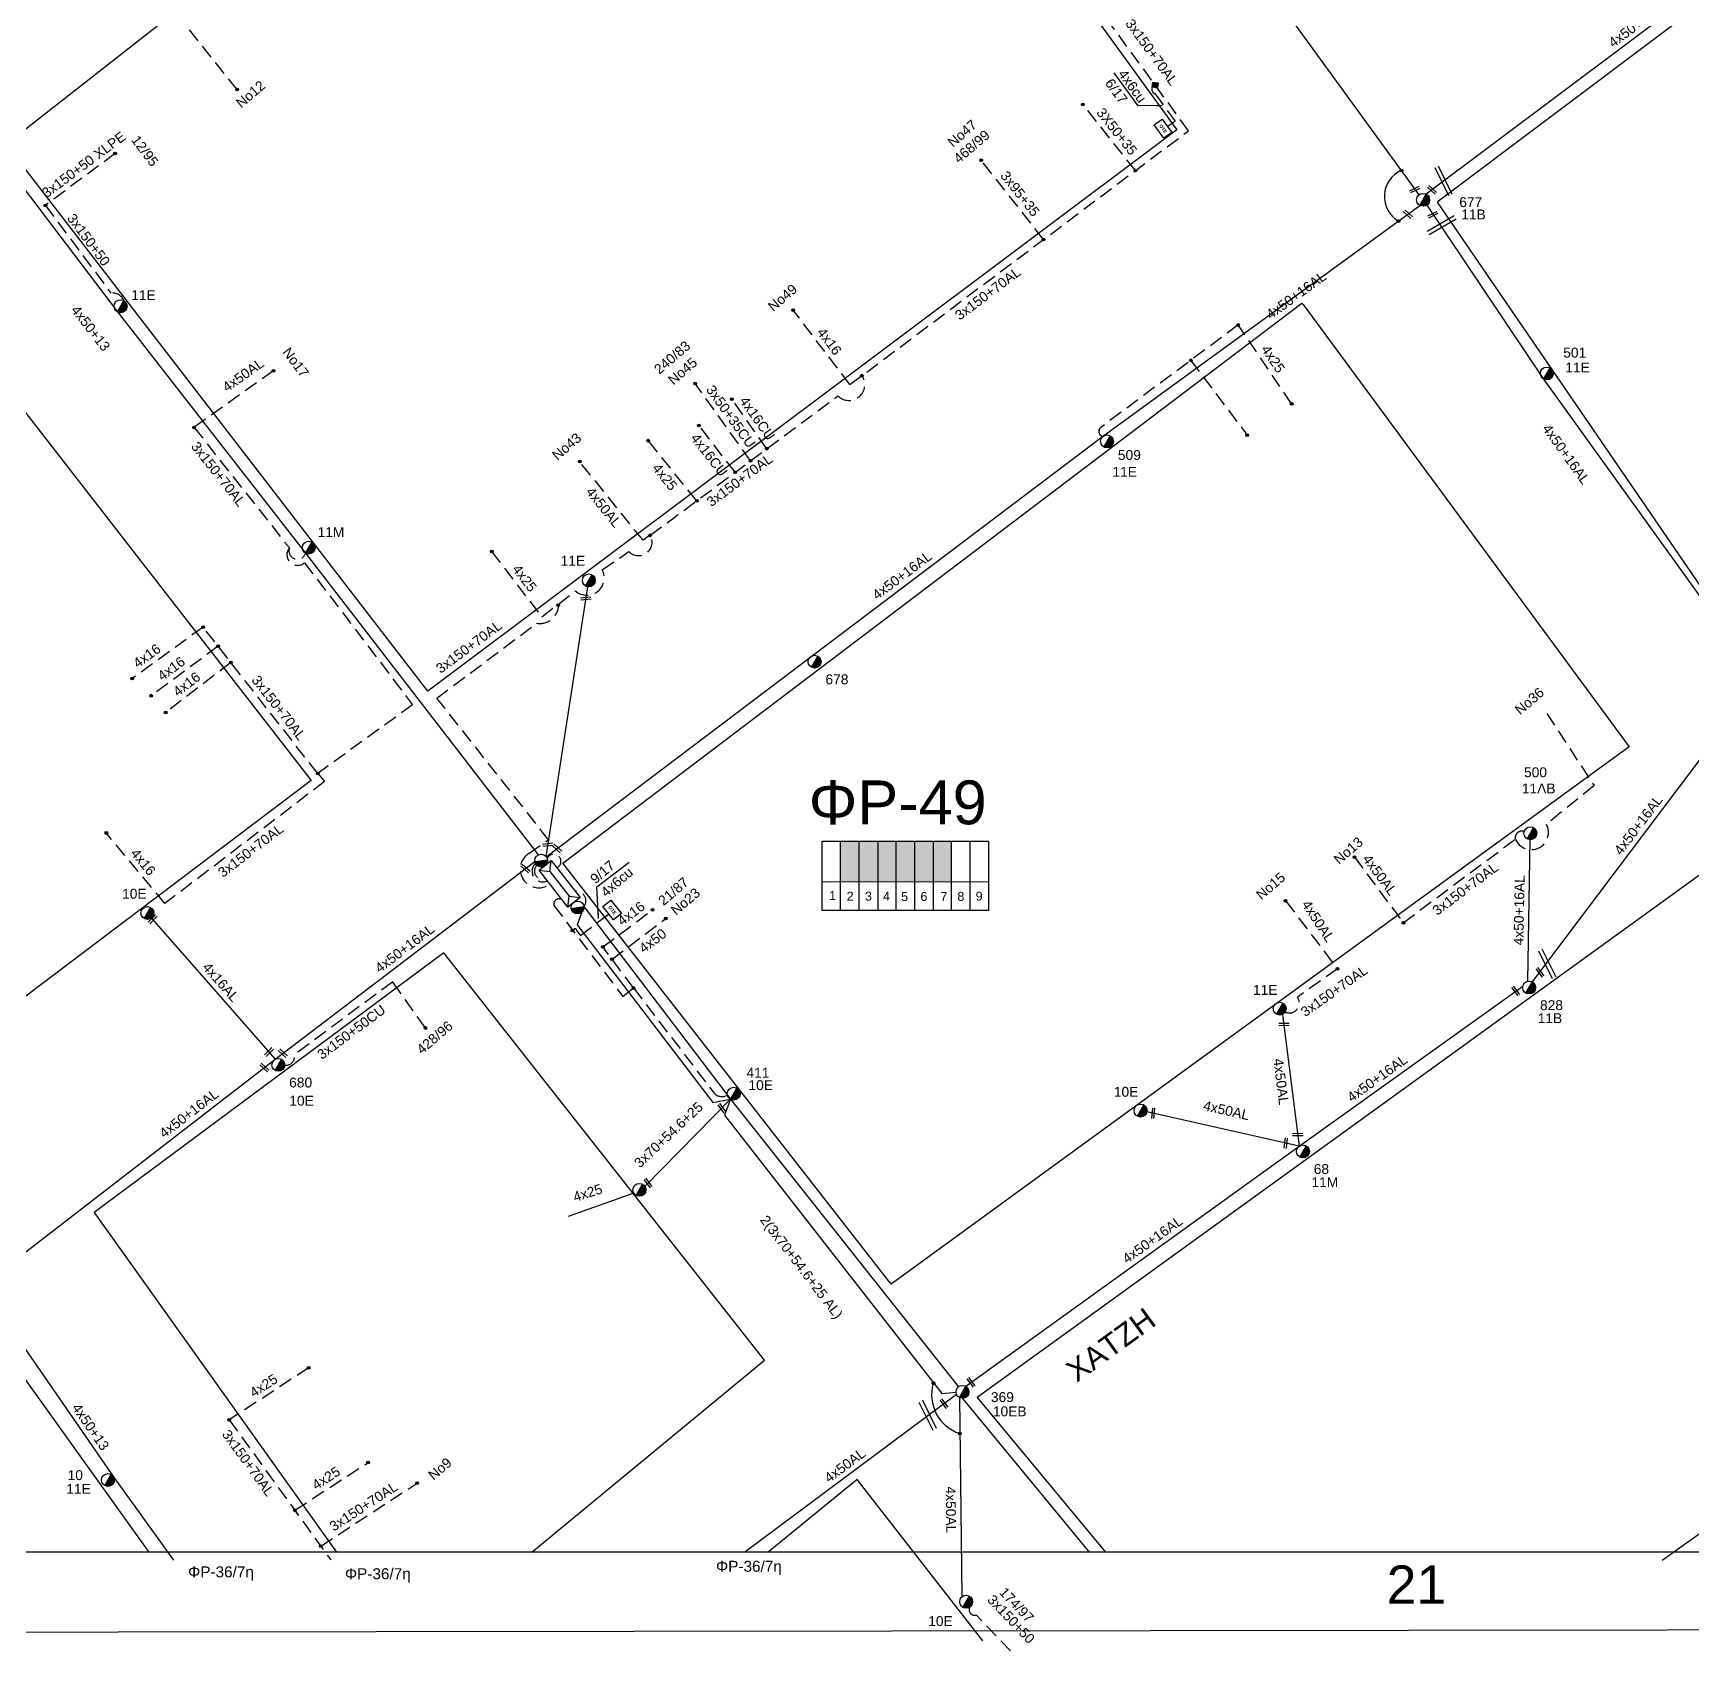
# Model space of a CAD drawing. Header units: millimetres. Extents: x 2910 to 3994, y 712 to 1224.
# Drawn here: x 3703.4 to 3854.8, y 712.1 to 859.8 of the extents above; entities that cross this region are included whole.
import ezdxf
from ezdxf.enums import TextEntityAlignment as Align

# ---------------------------------------------------------------- set-up
doc = ezdxf.new("R2010")
doc.units = ezdxf.units.MM
doc.linetypes.add('DASHED', pattern=[19.05, 12.7, -6.35])
for name, color, linetype in [('3x150+50', 7, 'Continuous'), ('3x150+50 XLPE', 7, 'Continuous'), ('3x150+50CU', 7, 'Continuous'), ('3x150+70AL', 7, 'Continuous'), ('3X50+35', 7, 'Continuous'), ('3x50+35CU', 7, 'Continuous'), ('3x70+54.6+25 AL', 7, 'Continuous'), ('3x95+35', 7, 'Continuous'), ('4x16', 7, 'Continuous'), ('4x16AL', 7, 'Continuous'), ('4x16CU', 7, 'Continuous'), ('4x25', 7, 'Continuous'), ('4x50', 7, 'Continuous'), ('4x50+13', 7, 'Continuous'), ('4x50+16AL', 7, 'Continuous'), ('4x50AL', 7, 'Continuous'), ('Pillar OTE', 7, 'Continuous'), ('text διευθύνσεων', 7, 'Continuous'), ('TEXT ΚΑΛΩΔΙΩΝ', 7, 'Continuous'), ('Άγνωστα', 7, 'Continuous'), ('ΑΓΝΩΣΤΟ ΥΠΟΓΕΙΟ ΚΑΛΩΔΙΟ', 7, 'Continuous'), ('Επιγραφές - Σχήματα', 7, 'Continuous'), ('Καλώδια ΧΤ   3x150AL+50CU', 7, 'Continuous'), ('Μηχανική τομή', 7, 'Continuous'), ('Στύλος ΦΜ', 7, 'Continuous'), ('Στύλος ΦΜ @ 1', 7, 'Continuous'), ('Συνδέσεις', 7, 'Continuous'), ('Τομή', 7, 'Continuous'), ('ΥΠΟΒΑΘΡΟ ΔΕΗ', 7, 'Continuous'), ('Υποσταθμός εναέριος 2 στύλων', 7, 'Continuous'), ('Υποσταθμός πόλεως', 7, 'Continuous'), ('Υπόβαθρο ΔΕΗ', 7, 'Continuous'), ('Υπόγεια καλώδια Παροχών ΧΤ   4x6', 7, 'Continuous')]:
    doc.layers.add(name, color=color, linetype=linetype)
doc.styles.get("Standard").update_dxf_attribs({"font": 'arial.ttf'})
doc.linetypes.add('SYN_LINE', pattern='A,0.5,-0.0001,["/\\/\\/\\/",Standard,S=0.1,R=0,X=0,Y=-0.05],-0.25', length=0.7501)
doc.dimstyles.new('ISO-25', dxfattribs={"dimtxt": 2.5, "dimasz": 2.5, "dimexe": 1.25, "dimexo": 0.625, "dimtad": 1, "dimtxsty": 'Standard', "dimcen": 2.5, "dimadec": 0, "dimazin": 0, "dimtfac": 1, "dimtmove": 0, "dimatfit": 3, "dimfxl": 1, "dimarcsym": 0})

# ---------------------------------------------------------------- blocks, each defined once
blk = doc.blocks.new('ΥΠΟΣΤΑΘΜΟΣ ΕΝΑΕΡΙΟΣ ΕΠΙ 2 ΣΤΥΛΩΝ')
at = {"layer": 'Υποσταθμός εναέριος 2 στύλων', "linetype": 'Continuous'}
for points in [[(-11.97, -2.11, 0.574793), (-8.45, -0.07, 0.268822), (-9.64, 1.98)], [(9.68, -2.15, 0.574793), (13.19, -0.1, 0.268822), (12.01, 1.95)]]:
    blk.add_hatch(color=256, dxfattribs=at).paths.add_polyline_path(points)
for p, q in [((-11.97, -2.11), (-9.64, 1.98)), ((9.68, -2.15), (12.01, 1.95))]:
    blk.add_line(p, q, dxfattribs=at)
for centre in [(-10.81, -0.07), (10.84, -0.1)]:
    blk.add_circle(centre, 2.36, dxfattribs=at)
at = {"layer": 'Υποσταθμός πόλεως', "linetype": 'Continuous', "ltscale": 40}
blk.add_lwpolyline([(-8.57, 2.82), (8.57, 2.82), (8.57, -2.82), (-8.57, -2.82)], close=True, dxfattribs=at)
for points in [[(-5.75, 0), (-8.57, 2.82)], [(-8.57, -2.82), (-5.75, 0)], [(-5.75, 0), (5.75, 0)], [(5.75, 0), (8.57, 2.82)], [(8.57, -2.82), (5.75, 0)]]:
    blk.add_lwpolyline(points, dxfattribs=at)
at = {"layer": 'Υποσταθμός εναέριος 2 στύλων', "ltscale": 40, "flags": 1}
for tag, p in [('ΜΕΤΑΣΧΗΜΑΤΙΣΜΟΣ', (14.09, 2.51)), ('ΙΣΧΥΣ', (14.07, -0.28)), ('ΑΡΙΘΜΟΣ', (14.19, -3))]:
    blk.add_attdef(tag, p, '', height=1.8, dxfattribs=at)
blk = doc.blocks.new('ΥΠΑΡΧΩΝ ΤΣΙΜΕΝΤΕΝΙΟΣ ΣΤΥΛΟΣ')
at = {"layer": 'Στύλος ΦΜ'}
blk.add_hatch(color=7, dxfattribs=at).paths.add_polyline_path([(-1.29, -2.28, 0.574793), (2.62, 0, 0.268822), (1.3, 2.27)])
at = {"layer": 'Στύλος ΦΜ', "color": 7}
blk.add_line((-1.29, -2.28), (1.3, 2.27), dxfattribs=at)
blk.add_circle((0, 0), 2.62, dxfattribs=at)
at = {"layer": 'Στύλος ΦΜ', "flags": 4}
for tag, p in [('ΤΥΠΟΣ', (-4.91, 3.03)), ('ΑΡΙΘΜΟΣ', (-4.68, 8.05))]:
    blk.add_attdef(tag, p, '', height=4, dxfattribs=at)
blk = doc.blocks.new('_ΣΥΝΔΕΣΗ')
at = {"layer": 'Συνδέσεις', "linetype": 'SYN_LINE', "ltscale": 40}
blk.add_hatch(color=256, dxfattribs=at).paths.add_polyline_path([(0.5, -0.01, 1), (-0.5, -0.01, 1)])
at = {"layer": 'Συνδέσεις'}
blk.add_circle((0, -0.01), 0.5, dxfattribs=at)
blk = doc.blocks.new('ΤΟΜΗ')
at = {"layer": 'Τομή', "ltscale": 40}
for p, q in [((-5.7, 0), (17.1, 0)), ((-5.7, -2.8), (17.1, -2.8))]:
    blk.add_line(p, q, dxfattribs=at)
blk = doc.blocks.new('ΜΗΧΑΝΙΚΗ ΤΟΜΗ')
at = {"layer": 'Μηχανική τομή', "ltscale": 40}
for p, q in [((-1.9, 0.8), (5.7, 0.8)), ((-1.9, -0.8), (5.7, -0.8))]:
    blk.add_line(p, q, dxfattribs=at)
blk = doc.blocks.new('PILLAR ΟΤΕ')
at = {"layer": 'Pillar OTE', "ltscale": 40}
blk.add_lwpolyline([(-3.31, 2.02), (3.39, 2.02), (3.39, -1.99), (-3.31, -1.99)], close=True, dxfattribs=at)
at = {"layer": 'Pillar OTE', "insert": (-1.81, 0.71), "char_height": 1.3575, "width": 109.961, "attachment_point": 1}
blk.add_mtext('{\\fArial|b1|i0|c161|p34;OTE}', dxfattribs=at)
blk = doc.blocks.new('TSONTA XT1')
at = {"ltscale": 40}
h = blk.add_hatch(color=256, dxfattribs=at)
h.dxf.hatch_style = 1
h.paths.add_polyline_path([(595.96, 2487.66), (597.07, 2488.77), (595.96, 2489.87), (594.85, 2488.77)])
blk.add_lwpolyline([(594.85, 2488.77), (595.96, 2489.87), (597.07, 2488.77), (595.96, 2487.66)], close=True, dxfattribs=at)

msp = doc.modelspace()

# ---------------------------------------------------------------- hatches: boundary and pattern name
at = {"layer": 'TEXT ΚΑΛΩΔΙΩΝ', "linetype": 'Continuous', "ltscale": 0.1}
h = msp.add_hatch(color=5, dxfattribs=at)
h.dxf.hatch_style = 1
h.paths.add_polyline_path([(3787.2, 785.99), (3785.54, 785.99), (3785.54, 782.31), (3787.2, 782.3)])
at = {"layer": 'Καλώδια ΧΤ   3x150AL+50CU', "lineweight": -3, "ltscale": 0.2}
h = msp.add_hatch(color=2, dxfattribs=at)
h.dxf.hatch_style = 1
h.paths.add_polyline_path([(3778.78, 785.99), (3777.06, 785.99), (3777.06, 782.31), (3778.78, 782.31)])
h = msp.add_hatch(color=151, dxfattribs=at)
h.dxf.hatch_style = 1
h.paths.add_polyline_path([(3778.78, 782.31), (3780.5, 782.31), (3780.5, 785.99), (3778.78, 785.99)])
h = msp.add_hatch(color=30, dxfattribs=at)
h.dxf.hatch_style = 1
h.paths.add_polyline_path([(3782.14, 785.99), (3780.5, 785.99), (3780.5, 782.31), (3782.14, 782.31)])
h = msp.add_hatch(color=6, dxfattribs=at)
h.dxf.hatch_style = 1
h.paths.add_polyline_path([(3782.14, 782.31), (3783.84, 782.31), (3783.84, 785.99), (3782.14, 785.99)])
h = msp.add_hatch(color=27, dxfattribs=at)
h.dxf.hatch_style = 1
h.paths.add_polyline_path([(3783.84, 782.31), (3785.54, 782.31), (3785.54, 785.99), (3783.84, 785.99)])

# ---------------------------------------------------------------- linework, layer by layer
at = {"layer": '3x150+50', "color": 151, "linetype": 'DASHED', "lineweight": -3, "ltscale": 0.1}
msp.add_lwpolyline([(3704.49, 844.03), (3710.47, 836.03, -0.33371), (3711.65, 835.35, 122.883265)], format="xyb", dxfattribs=at)
at = {"layer": '3x150+50 XLPE', "color": 151, "linetype": 'DASHED', "lineweight": -3, "ltscale": 0.1}
msp.add_lwpolyline([(3710.87, 848.78), (3704.49, 844.03)], dxfattribs=at)
at = {"layer": '3x150+50CU', "color": 2, "linetype": 'DASHED', "lineweight": -3, "ltscale": 0.1}
msp.add_lwpolyline([(3739.17, 768.96), (3736.2, 773.17), (3727.2, 766.49, -0.544848), (3726.34, 765.56, 102.39052)], format="xyb", dxfattribs=at)
at = {"layer": '3x150+70AL', "color": 30, "linetype": 'DASHED', "lineweight": -3, "ltscale": 0.1}
for points in [[(3722, 854.6), (3715.89, 862.23), (3727.7, 871.7, -1.069612), (3728.7, 872.83, 89.927066)], [(3750.29, 784.42, -1.449771), (3751.17, 783.56, -1.177121)]]:
    msp.add_lwpolyline(points, format="xyb", dxfattribs=at)
at = {"layer": '3x150+70AL', "color": 6, "linetype": 'DASHED', "lineweight": -3, "ltscale": 0.1}
msp.add_lwpolyline([(3777.93, 827.67), (3808.83, 850.85), (3800.53, 862.2)], dxfattribs=at)
at = {"layer": '3x150+70AL', "color": 151, "linetype": 'DASHED', "lineweight": -3, "ltscale": 0.1}
for points in [[(3725.31, 828.94), (3718.06, 823.77)], [(3729.35, 792.18), (3718.89, 805.54)], [(3729.35, 792.18), (3729.97, 791.44), (3715.4, 780.3)]]:
    msp.add_lwpolyline(points, dxfattribs=at)
at = {"layer": '3x150+70AL', "color": 6, "linetype": 'DASHED', "lineweight": -3, "ltscale": 0.1}
for points in [[(3759.7, 813.92), (3776.83, 826.64, 0.91016), (3779.02, 828.49)], [(3750.54, 782.08, -1.036802), (3748.61, 784.87), (3750.42, 786.13), (3740.22, 799.06), (3749.33, 805.89), (3749.33, 805.89, 0.476006), (3751.33, 807.66)]]:
    msp.add_lwpolyline(points, format="xyb", dxfattribs=at)
at = {"layer": '3x150+70AL', "color": 151, "linetype": 'DASHED', "lineweight": -3, "ltscale": 0.1}
for points in [[(3718.06, 823.77), (3726.76, 812.76, 1.019648), (3728.23, 812.28, -1.31458)], [(3726.76, 812.76, 0.930955), (3728.14, 811.42), (3738.01, 798.45), (3729.35, 792.18)], [(3749.35, 783.78, 0.864562), (3750.1, 782.65, 2.134763)]]:
    msp.add_lwpolyline(points, format="xyb", dxfattribs=at)
at = {"layer": '3x150+70AL', "color": 5, "linetype": 'DASHED', "lineweight": -3, "ltscale": 0.1}
for points in [[(3841.54, 797.66), (3845.84, 791.07), (3841.5, 787.54, -1.048335), (3838.66, 786.19, -0.650185)], [(3828.43, 778.55), (3838.66, 786.19, -0.591597), (3839.47, 786.88, -9.6966)], [(3753.65, 780.03, 0.658014), (3752.84, 781.42, -1.267697)], [(3822.43, 774.34), (3822.43, 774.34), (3818.77, 771.76, -0.775284), (3817.66, 770.4)]]:
    msp.add_lwpolyline(points, format="xyb", dxfattribs=at)
at = {"layer": '3x150+70AL', "color": 2, "linetype": 'DASHED', "lineweight": -3, "ltscale": 0.1}
msp.add_lwpolyline([(3749.22, 783.97, 0.862952), (3750.31, 782.38, 0.792432)], format="xyb", dxfattribs=at)
at = {"layer": '3x150+70AL', "color": 27, "linetype": 'DASHED', "lineweight": -3, "ltscale": 0.1}
for points in [[(3751.71, 780.58, 0.794489), (3750.91, 780.12), (3757.2, 771.83), (3758.16, 772.6)], [(3758.16, 772.6), (3765.53, 763, 0.341215), (3766.75, 762.81, 2.518331)]]:
    msp.add_lwpolyline(points, format="xyb", dxfattribs=at)
msp.add_lwpolyline([(3758.16, 772.6), (3755.38, 776.35)], dxfattribs=at)
at = {"layer": '3x150+70AL', "color": 133, "linetype": 'DASHED', "lineweight": -3, "ltscale": 0.1}
for points in [[(3721.27, 733.18), (3730.53, 720.39)], [(3729.62, 721.65), (3738.42, 727.4)]]:
    msp.add_lwpolyline(points, dxfattribs=at)
at = {"layer": '3X50+35', "color": 6, "linetype": 'DASHED', "lineweight": -3, "ltscale": 0.1}
msp.add_lwpolyline([(3803.98, 847.21), (3799.19, 853.25)], dxfattribs=at)
at = {"layer": '3x50+35CU', "color": 6, "linetype": 'DASHED', "lineweight": -3, "ltscale": 0.1}
msp.add_lwpolyline([(3768.85, 820.72), (3763.8, 827.77)], dxfattribs=at)
at = {"layer": '3x70+54.6+25 AL', "color": 27, "linetype": 'SYN_LINE', "lineweight": -3, "ltscale": 10}
msp.add_lwpolyline([(3753.65, 780.03), (3753.02, 778.37), (3765.42, 762.15), (3767.03, 762.44), (3766.47, 760.98), (3786.31, 735.59), (3787.61, 735.69)], dxfattribs=at)
at = {"layer": '3x70+54.6+25 AL', "color": 5, "linetype": 'SYN_LINE', "lineweight": -3, "ltscale": 10}
for points in [[(3753.65, 780.03), (3767.03, 762.44), (3787.84, 736.2)], [(3767.03, 762.44), (3759.21, 754.48)]]:
    msp.add_lwpolyline(points, dxfattribs=at)
at = {"layer": '3x95+35', "color": 6, "linetype": 'DASHED', "lineweight": -3, "ltscale": 0.1}
msp.add_lwpolyline([(3795.6, 840.93), (3789.9, 848.16)], dxfattribs=at)
at = {"layer": '4x16', "color": 6, "linetype": 'DASHED', "lineweight": -3, "ltscale": 0.1}
msp.add_lwpolyline([(3777.93, 827.67), (3772.75, 834.47)], dxfattribs=at)
at = {"layer": '4x16', "color": 151, "linetype": 'DASHED', "lineweight": -3, "ltscale": 0.1}
for points in [[(3718.89, 805.54), (3712.42, 800.84)], [(3720.26, 803.79), (3714.15, 799.27)], [(3721.42, 802.3), (3715.47, 797.75)], [(3715.4, 780.3), (3710.05, 786.75)]]:
    msp.add_lwpolyline(points, dxfattribs=at)
at = {"layer": '4x16', "color": 27, "linetype": 'DASHED', "lineweight": -3, "ltscale": 0.1}
msp.add_lwpolyline([(3755.38, 776.35), (3759.91, 779.74)], dxfattribs=at)
at = {"layer": '4x16AL', "color": 30, "linetype": 'Continuous', "lineweight": -3, "ltscale": 0.1}
msp.add_lwpolyline([(3750.21, 784.57), (3754, 809.22)], dxfattribs=at)
at = {"layer": '4x16AL', "color": 2, "linetype": 'Continuous', "lineweight": -3, "ltscale": 0.1}
msp.add_lwpolyline([(3725.48, 766.1), (3714.19, 779)], dxfattribs=at)
at = {"layer": '4x16CU', "color": 6, "linetype": 'DASHED', "lineweight": -3, "ltscale": 0.1}
for points in [[(3770.34, 821.82), (3767.14, 826.34)], [(3767.44, 819.67), (3764.13, 823.95)]]:
    msp.add_lwpolyline(points, dxfattribs=at)
at = {"layer": '4x25', "color": 30, "linetype": 'DASHED', "lineweight": -3, "ltscale": 0.1}
msp.add_lwpolyline([(3813.37, 833.12), (3800.84, 823.78, 0.621676), (3800.99, 822.93, 13.819677)], format="xyb", dxfattribs=at)
for points in [[(3818.24, 825.92), (3813.37, 833.12)], [(3809.03, 829.89), (3814.19, 823.06)]]:
    msp.add_lwpolyline(points, dxfattribs=at)
at = {"layer": '4x25', "color": 6, "linetype": 'DASHED', "lineweight": -3, "ltscale": 0.1}
msp.add_lwpolyline([(3763.94, 817.07), (3759.51, 822.56)], dxfattribs=at)
msp.add_lwpolyline([(3745.22, 812.43), (3749.8, 806.48), (3752.87, 808.84, 0.834742), (3755.31, 810.77), (3757.75, 812.43, 0.882158), (3759.7, 813.92, -750.526078)], format="xyb", dxfattribs=at)
at = {"layer": '4x25', "color": 5, "linetype": 'SYN_LINE', "lineweight": -3, "ltscale": 8}
msp.add_lwpolyline([(3758.21, 753.87), (3752.21, 751.75)], dxfattribs=at)
at = {"layer": '4x25', "color": 133, "linetype": 'DASHED', "lineweight": -3, "ltscale": 0.1}
for points in [[(3728.52, 737.92), (3721.27, 733.18)], [(3727.25, 724.92), (3733.95, 729.29)]]:
    msp.add_lwpolyline(points, dxfattribs=at)
at = {"layer": '4x50', "color": 27, "linetype": 'DASHED', "lineweight": -3, "ltscale": 0.1}
msp.add_lwpolyline([(3756.21, 775.22), (3761.13, 778.95)], dxfattribs=at)
at = {"layer": '4x50+13', "color": 151, "linetype": 'Continuous', "lineweight": -3, "ltscale": 0.1}
msp.add_lwpolyline([(3691.81, 859.65), (3711.06, 834.31), (3728.23, 812.28), (3749.48, 784.74)], dxfattribs=at)
at = {"layer": '4x50+13', "color": 133, "linetype": 'Continuous', "lineweight": -3, "ltscale": 0.1}
msp.add_lwpolyline([(3699.32, 744.41), (3710.77, 727.87), (3716.18, 720.37)], dxfattribs=at)
at = {"layer": '4x50+16AL', "color": 6, "linetype": 'Continuous', "lineweight": -3, "ltscale": 0.1}
msp.add_lwpolyline([(3873.28, 877.09), (3830.53, 845.05)], dxfattribs=at)
at = {"layer": '4x50+16AL', "color": 30, "linetype": 'Continuous', "lineweight": -3, "ltscale": 0.1}
for points in [[(3829.88, 845), (3812.12, 869.47)], [(3750.21, 784.57), (3774.34, 802.84), (3800.99, 822.93), (3829.95, 844.03)]]:
    msp.add_lwpolyline(points, dxfattribs=at)
at = {"layer": '4x50+16AL', "color": 62, "linetype": 'Continuous', "lineweight": -3, "ltscale": 0.1}
for points in [[(3830.59, 844.06), (3841.24, 828.17), (3860.31, 801.67)], [(3840.21, 773.15), (3861, 800.72), (3888.5, 821.57)]]:
    msp.add_lwpolyline(points, dxfattribs=at)
at = {"layer": '4x50+16AL', "color": 5, "linetype": 'Continuous', "lineweight": -3, "ltscale": 0.1}
for points in [[(3839.79, 773.21), (3840.02, 786.13)], [(3788.49, 736.24), (3818.93, 758.15), (3839.34, 772.77)]]:
    msp.add_lwpolyline(points, dxfattribs=at)
at = {"layer": '4x50+16AL', "color": 2, "linetype": 'Continuous', "lineweight": -3, "ltscale": 0.1}
msp.add_lwpolyline([(3699.61, 746.14), (3725.31, 765.97), (3749.16, 784.13)], dxfattribs=at)
at = {"layer": '4x50AL', "color": 6, "linetype": 'DASHED', "lineweight": -3, "ltscale": 0.1}
msp.add_lwpolyline([(3759.7, 813.92), (3759.04, 813.47), (3753.26, 820.64)], dxfattribs=at)
at = {"layer": '4x50AL', "color": 5, "linetype": 'DASHED', "lineweight": -3, "ltscale": 0.1}
for points in [[(3823.97, 784.55), (3828.43, 778.55)], [(3817.72, 780.52), (3822.43, 774.34)]]:
    msp.add_lwpolyline(points, dxfattribs=at)
at = {"layer": '4x50AL', "color": 5, "linetype": 'Continuous', "lineweight": -3, "ltscale": 0.1}
for points in [[(3817.41, 770.18), (3818.93, 758.15)], [(3818.93, 758.15), (3805.03, 761.28)]]:
    msp.add_lwpolyline(points, dxfattribs=at)
at = {"layer": '4x50AL', "color": 133, "linetype": 'Continuous', "lineweight": -3, "ltscale": 0.1}
msp.add_lwpolyline([(3787.66, 735.5), (3768.34, 721.1)], dxfattribs=at)
at = {"layer": '4x50AL', "color": 27, "linetype": 'Continuous', "lineweight": -3, "ltscale": 0.1}
for points in [[(3787.91, 735.22), (3788.14, 717.02)], [(3788.2, 735.14), (3799.76, 721.1)]]:
    msp.add_lwpolyline(points, dxfattribs=at)
at = {"layer": 'Pillar OTE', "lineweight": -3, "ltscale": 40}
for points in [[(3775.39, 779.67), (3775.39, 785.99), (3790.56, 785.99), (3790.56, 779.66), (3775.39, 779.67)], [(3777.06, 779.67), (3777.06, 785.99)], [(3778.78, 779.67), (3778.78, 785.99)], [(3780.5, 779.67), (3780.5, 785.99)], [(3782.14, 779.67), (3782.14, 785.99)], [(3783.84, 779.67), (3783.84, 785.99)], [(3785.54, 779.66), (3785.54, 785.99)], [(3787.2, 779.66), (3787.2, 785.99)], [(3788.9, 779.66), (3788.9, 785.99)], [(3775.39, 782.32), (3790.56, 782.3)]]:
    msp.add_lwpolyline(points, dxfattribs=at)
at = {"layer": 'Άγνωστα', "linetype": 'Continuous', "lineweight": -3, "ltscale": 0.1}
msp.add_lwpolyline([(3993.79, 714.16), (2910.27, 712.76), (2910.26, 1222.54), (3993.11, 1223.94)], close=True, dxfattribs=at)
at = {"layer": 'ΑΓΝΩΣΤΟ ΥΠΟΓΕΙΟ ΚΑΛΩΔΙΟ', "color": 27, "linetype": 'DASHED', "lineweight": -3, "ltscale": 0.1}
msp.add_lwpolyline([(3792.59, 712.09), (3789.44, 715.37, -0.698024), (3788.88, 716.1, -1.757866)], format="xyb", dxfattribs=at)
at = {"layer": 'ΥΠΟΒΑΘΡΟ ΔΕΗ', "color": 7, "lineweight": -3, "ltscale": 0.1}
for centre, radius, start, end in [((3829.29, 844.84), 2.59, 113.2136, 240.0449), ((3789.1, 735.47), 3.72, 163.5007, 252.007)]:
    msp.add_arc(centre, radius, start, end, dxfattribs=at)
at = {"layer": 'Υπόβαθρο ΔΕΗ', "lineweight": -3}
msp.add_lwpolyline([(2916.4, 1211.92), (2916.4, 1213.94), (3915.14, 1213.94), (3915.14, 721.1), (2916.4, 721.1)], close=True, dxfattribs=at)
at = {"layer": 'Υπόβαθρο ΔΕΗ', "linetype": 'Continuous', "lineweight": -3}
for points in [[(3915.14, 907.13), (3831.53, 844.34), (3860.35, 802.27), (3915.14, 842.34)], [(3802.01, 856.13), (3804.2, 853.12)], [(3849.06, 794.62), (3781.69, 745.56), (3751.73, 783.99), (3819.18, 835.12), (3819.28, 834.99), (3849.06, 794.62)], [(3754.81, 781.83), (3757.78, 784.08)], [(3884.66, 743.51), (3855.8, 783.14), (3789.53, 735.23), (3801.25, 721.1)], [(3748.89, 721.1), (3770.14, 738.61), (3740.86, 775.82), (3708.94, 752.11), (3731.06, 721.1)], [(3713.96, 721.1), (3697.82, 743.62), (3670.68, 723.67), (3672.39, 721.1)], [(3884.66, 743.51), (3852.05, 720.34)], [(3790.06, 713.01), (3778.58, 727.73), (3770.46, 721.1)]]:
    msp.add_lwpolyline(points, dxfattribs=at)
for points in [[(3739.39, 799.69), (3700.9, 849.63), (3769.63, 903.49), (3807.76, 850.92)], [(3661.19, 818.93), (3690.03, 841.39), (3728.74, 791.55), (3697.56, 767.99)]]:
    msp.add_lwpolyline(points, close=True, dxfattribs=at)
at = {"layer": 'Υπόγεια καλώδια Παροχών ΧΤ   4x6', "color": 6, "linetype": 'DASHED', "ltscale": 0.1}
msp.add_lwpolyline([(3805.5, 854.82, 0.44176), (3805.77, 854.23), (3807.6, 851.72), (3806.93, 851.24)], format="xyb", dxfattribs=at)
at = {"layer": 'Υπόγεια καλώδια Παροχών ΧΤ   4x6', "color": 27, "linetype": 'DASHED', "ltscale": 0.1}
msp.add_lwpolyline([(3752.72, 777.95, -0.789411), (3752.98, 777.83), (3753.32, 777.39), (3755.9, 779.36)], format="xyb", dxfattribs=at)

# ---------------------------------------------------------------- block references
at = {"layer": 'Pillar OTE'}
for p, xscale, yscale, zscale, rotation in [((3806.48, 851.05), 0.2243727020797226, 0.2243727020797226, 0.2243727020797226, 305.9564779048133), ((3756.21, 779.72), 0.2337460330980192, 0.2337460330980192, 0.2337460330980192, 307.9414208737374)]:
    msp.add_blockref('PILLAR ΟΤΕ', p, dxfattribs=dict(at, xscale=xscale, yscale=yscale, zscale=zscale, rotation=rotation))
at = {"layer": 'Μηχανική τομή', "lineweight": -3, "xscale": 0.1249999999999999, "yscale": 0.1249999999999999, "zscale": 0.2499999999999677}
for p, rotation in [((3829.29, 845.39), 25.80467745145648), ((3830.87, 845.62), 317.7198140050951), ((3828.67, 843.4), 317.7198140050951), ((3830.94, 843.09), 25.80467745145648), ((3753.58, 808.14), 6.257315847664076), ((3750.12, 785.66), 6.257315847664076), ((3751.03, 785.5), 317.7198140050951), ((3748.13, 783.66), 317.7198140050951), ((3714.12, 778.7), 45.52303122979235), ((3841.06, 773.85), 126.8701298126392), ((3838.84, 772.12), 126.8701298126392), ((3817.78, 769.26), 181.1897983397905), ((3724.74, 766.58), 45.52303122979235), ((3725.99, 766.8), 317.7198140050951), ((3724.3, 765.51), 317.7198140050951), ((3766.39, 761.42), 126.8701298126392), ((3805.59, 760.92), 83.79045195332037), ((3817.69, 758.2), 83.79045195332037), ((3819.04, 759.21), 181.1897983397905), ((3759.65, 754.6), 126.8701298126392), ((3789.13, 736.41), 126.8701298126392), ((3786.67, 734.46), 126.8701298126392)]:
    msp.add_blockref('ΜΗΧΑΝΙΚΗ ΤΟΜΗ', p, dxfattribs=dict(at, rotation=rotation))
at = {"layer": 'Στύλος ΦΜ @ 1', "lineweight": -3, "ltscale": 40}
ref = msp.add_blockref('ΥΠΑΡΧΩΝ ΤΣΙΜΕΝΤΕΝΙΟΣ ΣΤΥΛΟΣ', (3830.24, 844.54), dxfattribs=dict(at, xscale=0.225, yscale=0.225, zscale=0.225))
ref.add_attrib('ΤΥΠΟΣ', '11Β', dxfattribs={"layer": 'Στύλος ΦΜ', "height": 0.9, "flags": 4}).set_placement((3833.72, 842.49), align=Align.BOTTOM_LEFT)
ref.add_attrib('ΑΡΙΘΜΟΣ', '677', (3833.54, 843.88), dxfattribs={"layer": 'Στύλος ΦΜ', "height": 0.9, "flags": 4})
ref = msp.add_blockref('ΥΠΑΡΧΩΝ ΤΣΙΜΕΝΤΕΝΙΟΣ ΣΤΥΛΟΣ', (3711.35, 834.83), dxfattribs=dict(at, xscale=0.225, yscale=0.225, zscale=0.225))
ref.add_attrib('ΤΥΠΟΣ', '11Ε', dxfattribs={"layer": 'Στύλος ΦΜ', "height": 0.9, "flags": 4}).set_placement((3712.32, 835.12), align=Align.BOTTOM_LEFT)
ref = msp.add_blockref('ΥΠΑΡΧΩΝ ΤΣΙΜΕΝΤΕΝΙΟΣ ΣΤΥΛΟΣ', (3841.53, 828.69), dxfattribs=dict(at, xscale=0.225, yscale=0.225, zscale=0.225))
ref.add_attrib('ΤΥΠΟΣ', '11Ε', dxfattribs={"layer": 'Στύλος ΦΜ', "height": 0.9, "flags": 4}).set_placement((3843.22, 828.52), align=Align.BOTTOM_LEFT)
ref.add_attrib('ΑΡΙΘΜΟΣ', '501', (3843.03, 830.14), dxfattribs={"layer": 'Στύλος ΦΜ', "height": 0.9, "flags": 4})
ref = msp.add_blockref('ΥΠΑΡΧΩΝ ΤΣΙΜΕΝΤΕΝΙΟΣ ΣΤΥΛΟΣ', (3801.39, 822.49), dxfattribs=dict(at, xscale=0.225, yscale=0.225, zscale=0.225))
ref.add_attrib('ΤΥΠΟΣ', '11Ε', dxfattribs={"layer": 'Στύλος ΦΜ', "height": 0.9, "flags": 4}).set_placement((3801.88, 818.99), align=Align.BOTTOM_LEFT)
ref.add_attrib('ΑΡΙΘΜΟΣ', '509', (3802.38, 820.8), dxfattribs={"layer": 'Στύλος ΦΜ', "height": 0.9, "flags": 4})
ref = msp.add_blockref('ΥΠΑΡΧΩΝ ΤΣΙΜΕΝΤΕΝΙΟΣ ΣΤΥΛΟΣ', (3728.52, 812.79), dxfattribs=dict(at, xscale=0.225, yscale=0.225, zscale=0.225))
ref.add_attrib('ΤΥΠΟΣ', '11Μ', dxfattribs={"layer": 'Στύλος ΦΜ', "height": 0.9, "flags": 4}).set_placement((3729.33, 813.48), align=Align.BOTTOM_LEFT)
ref = msp.add_blockref('ΥΠΑΡΧΩΝ ΤΣΙΜΕΝΤΕΝΙΟΣ ΣΤΥΛΟΣ', (3754.09, 809.8), dxfattribs=dict(at, xscale=0.225, yscale=0.225, zscale=0.225))
ref.add_attrib('ΤΥΠΟΣ', '11Ε', dxfattribs={"layer": 'Στύλος ΦΜ', "height": 0.9, "flags": 4}).set_placement((3751.52, 810.88), align=Align.BOTTOM_LEFT)
ref = msp.add_blockref('ΥΠΑΡΧΩΝ ΤΣΙΜΕΝΤΕΝΙΟΣ ΣΤΥΛΟΣ', (3774.7, 802.38), dxfattribs=dict(at, xscale=0.225, yscale=0.225, zscale=0.225))
ref.add_attrib('ΑΡΙΘΜΟΣ', '678', (3775.69, 800.32), dxfattribs={"layer": 'Στύλος ΦΜ', "height": 0.9, "flags": 4})
ref = msp.add_blockref('ΥΠΑΡΧΩΝ ΤΣΙΜΕΝΤΕΝΙΟΣ ΣΤΥΛΟΣ', (3840.03, 786.72), dxfattribs=dict(at, xscale=0.225, yscale=0.225, zscale=0.225))
ref.add_attrib('ΤΥΠΟΣ', '11ΛΒ', dxfattribs={"layer": 'Στύλος ΦΜ', "height": 0.9, "flags": 4}).set_placement((3839.25, 790.09), align=Align.BOTTOM_LEFT)
ref.add_attrib('ΑΡΙΘΜΟΣ', '500', (3839.45, 791.84), dxfattribs={"layer": 'Στύλος ΦΜ', "height": 0.9, "flags": 4})
ref = msp.add_blockref('ΥΠΑΡΧΩΝ ΤΣΙΜΕΝΤΕΝΙΟΣ ΣΤΥΛΟΣ', (3713.8, 779.44), dxfattribs=dict(at, xscale=0.225, yscale=0.225, zscale=0.225))
ref.add_attrib('ΤΥΠΟΣ', '10Ε', dxfattribs={"layer": 'Στύλος ΦΜ', "height": 0.9, "flags": 4}).set_placement((3711.49, 780.48), align=Align.BOTTOM_LEFT)
ref = msp.add_blockref('ΥΠΑΡΧΩΝ ΤΣΙΜΕΝΤΕΝΙΟΣ ΣΤΥΛΟΣ', (3817.15, 770.71), dxfattribs=dict(at, xscale=0.225, yscale=0.225, zscale=0.225))
ref.add_attrib('ΤΥΠΟΣ', '11Ε', dxfattribs={"layer": 'Στύλος ΦΜ', "height": 0.9, "flags": 4}).set_placement((3814.71, 771.7), align=Align.BOTTOM_LEFT)
ref = msp.add_blockref('ΥΠΑΡΧΩΝ ΤΣΙΜΕΝΤΕΝΙΟΣ ΣΤΥΛΟΣ', (3839.92, 772.64), dxfattribs=dict(at, xscale=0.225, yscale=0.225, zscale=0.225))
ref.add_attrib('ΤΥΠΟΣ', '11Β', dxfattribs={"layer": 'Στύλος ΦΜ', "height": 0.9, "flags": 4}).set_placement((3840.7, 769.12), align=Align.BOTTOM_LEFT)
ref.add_attrib('ΑΡΙΘΜΟΣ', '828', (3840.91, 770.58), dxfattribs={"layer": 'Στύλος ΦΜ', "height": 0.9, "flags": 4})
ref = msp.add_blockref('ΥΠΑΡΧΩΝ ΤΣΙΜΕΝΤΕΝΙΟΣ ΣΤΥΛΟΣ', (3725.75, 765.58), dxfattribs=dict(at, xscale=0.225, yscale=0.225, zscale=0.225))
ref.add_attrib('ΤΥΠΟΣ', '10Ε', dxfattribs={"layer": 'Στύλος ΦΜ', "height": 0.9, "flags": 4}).set_placement((3726.75, 761.59), align=Align.BOTTOM_LEFT)
ref.add_attrib('ΑΡΙΘΜΟΣ', '680', (3726.74, 763.52), dxfattribs={"layer": 'Στύλος ΦΜ', "height": 0.9, "flags": 4})
ref = msp.add_blockref('ΥΠΑΡΧΩΝ ΤΣΙΜΕΝΤΕΝΙΟΣ ΣΤΥΛΟΣ', (3767.32, 762.95), dxfattribs=dict(at, xscale=0.225, yscale=0.225, zscale=0.225))
ref.add_attrib('ΤΥΠΟΣ', '10Ε', dxfattribs={"layer": 'Στύλος ΦΜ', "height": 0.9, "flags": 4}).set_placement((3768.66, 763.01), align=Align.BOTTOM_LEFT)
ref.add_attrib('ΑΡΙΘΜΟΣ', '411', (3768.48, 764.41), dxfattribs={"layer": 'Στύλος ΦΜ', "height": 0.9, "flags": 4})
ref = msp.add_blockref('ΥΠΑΡΧΩΝ ΤΣΙΜΕΝΤΕΝΙΟΣ ΣΤΥΛΟΣ', (3804.45, 761.41), dxfattribs=dict(at, xscale=0.225, yscale=0.225, zscale=0.225))
ref.add_attrib('ΤΥΠΟΣ', '10Ε', dxfattribs={"layer": 'Στύλος ΦΜ', "height": 0.9, "flags": 4}).set_placement((3802.01, 762.4), align=Align.BOTTOM_LEFT)
ref = msp.add_blockref('ΥΠΑΡΧΩΝ ΤΣΙΜΕΝΤΕΝΙΟΣ ΣΤΥΛΟΣ', (3819.27, 757.68), dxfattribs=dict(at, xscale=0.225, yscale=0.225, zscale=0.225))
ref.add_attrib('ΤΥΠΟΣ', '11Μ', dxfattribs={"layer": 'Στύλος ΦΜ', "height": 0.9, "flags": 4}).set_placement((3820.05, 754.15), align=Align.BOTTOM_LEFT)
ref.add_attrib('ΑΡΙΘΜΟΣ', '68', (3820.26, 755.62), dxfattribs={"layer": 'Στύλος ΦΜ', "height": 0.9, "flags": 4})
at = {"layer": 'Στύλος ΦΜ @ 1', "lineweight": -3, "ltscale": 40, "xscale": 0.225, "yscale": 0.225, "zscale": 0.225}
msp.add_blockref('ΥΠΑΡΧΩΝ ΤΣΙΜΕΝΤΕΝΙΟΣ ΣΤΥΛΟΣ', (3758.71, 754.17), dxfattribs=at)
at = {"layer": 'Στύλος ΦΜ @ 1', "lineweight": -3, "ltscale": 40}
ref = msp.add_blockref('ΥΠΑΡΧΩΝ ΤΣΙΜΕΝΤΕΝΙΟΣ ΣΤΥΛΟΣ', (3788.2, 735.73), dxfattribs=dict(at, xscale=0.225, yscale=0.225, zscale=0.225))
ref.add_attrib('ΤΥΠΟΣ', '10ΕΒ', dxfattribs={"layer": 'Στύλος ΦΜ', "height": 0.9, "flags": 4}).set_placement((3790.97, 733.23), align=Align.BOTTOM_LEFT)
ref.add_attrib('ΑΡΙΘΜΟΣ', '369', (3790.79, 734.8), dxfattribs={"layer": 'Στύλος ΦΜ', "height": 0.9, "flags": 4})
ref = msp.add_blockref('ΥΠΑΡΧΩΝ ΤΣΙΜΕΝΤΕΝΙΟΣ ΣΤΥΛΟΣ', (3710.2, 727.69), dxfattribs=dict(at, xscale=0.225, yscale=0.225, zscale=0.225))
ref.add_attrib('ΤΥΠΟΣ', '11Ε', dxfattribs={"layer": 'Στύλος ΦΜ', "height": 0.9, "flags": 4}).set_placement((3706.4, 726.16), align=Align.BOTTOM_LEFT)
ref.add_attrib('ΑΡΙΘΜΟΣ', '10', (3706.52, 727.68), dxfattribs={"layer": 'Στύλος ΦΜ', "height": 0.9, "flags": 4})
ref = msp.add_blockref('ΥΠΑΡΧΩΝ ΤΣΙΜΕΝΤΕΝΙΟΣ ΣΤΥΛΟΣ', (3788.53, 716.57), dxfattribs=dict(at, xscale=0.225, yscale=0.225, zscale=0.225))
ref.add_attrib('ΤΥΠΟΣ', '10Ε', dxfattribs={"layer": 'Στύλος ΦΜ', "height": 0.9, "flags": 4}).set_placement((3785.07, 714.09), align=Align.BOTTOM_LEFT)
at = {"layer": 'Συνδέσεις'}
for p, xscale, yscale, zscale, rotation in [((3079.73, 551.4), 0.3075184835441075, 0.3075184835441075, 0.3075184835441075, 306.1598646066679), ((3433.14, 637.49), 0.1363514608032822, 0.1363514608032822, 0.1363514608032822, 307.1862642655912)]:
    msp.add_blockref('TSONTA XT1', p, dxfattribs=dict(at, xscale=xscale, yscale=yscale, zscale=zscale, rotation=rotation))
at = {"layer": 'Συνδέσεις', "lineweight": -3, "xscale": 0.25, "yscale": 0.25, "zscale": 0.25}
for p in [(3722, 854.61), (3799.19, 853.25), (3710.87, 848.78), (3789.9, 848.16), (3803.98, 847.22), (3828.27, 847.23), (3704.49, 844.03), (3827.99, 842.6), (3795.6, 840.93), (3772.75, 834.48), (3813.37, 833.12), (3809.03, 829.89), (3725.31, 828.94), (3779.02, 828.49), (3763.8, 827.77), (3767.14, 826.34), (3818.24, 825.93), (3718.06, 823.77), (3764.13, 823.95), (3759.51, 822.56), (3814.19, 823.07), (3753.26, 820.65), (3768.86, 820.73), (3770.34, 821.83), (3767.44, 819.68), (3763.94, 817.07), (3759.7, 813.92), (3745.23, 812.44), (3751.29, 807.54), (3718.89, 805.54), (3720.26, 803.79), (3721.42, 802.31), (3712.42, 800.84), (3714.15, 799.28), (3715.47, 797.75), (3729.35, 792.18), (3710.05, 786.75), (3823.97, 784.55), (3759.91, 779.74), (3817.69, 780.56), (3761.13, 778.95), (3828.44, 778.55), (3755.38, 776.35), (3756.21, 775.23), (3822.43, 774.34), (3758.16, 772.6), (3739.18, 768.95), (3728.52, 737.92), (3785.54, 736.53), (3721.27, 733.18), (3787.95, 731.93), (3733.95, 729.29), (3738.42, 727.4), (3727.25, 724.92), (3729.62, 721.65)]:
    msp.add_blockref('_ΣΥΝΔΕΣΗ', p, dxfattribs=at)
at = {"layer": 'Τομή', "lineweight": -3, "xscale": 0.125, "yscale": 0.125, "zscale": 0.2499999999999997}
for p, rotation in [((3831.93, 847.01), 296.2967975096874), ((3832.64, 842.42), 210.0133051364971), ((3841.4, 775.52), 296.2967975096874), ((3784.85, 734.32), 296.2967975096874)]:
    msp.add_blockref('ΤΟΜΗ', p, dxfattribs=dict(at, rotation=rotation))
at = {"layer": 'Υποσταθμός εναέριος 2 στύλων', "lineweight": -3, "xscale": 0.2499999999999999, "yscale": 0.2499999999999999, "zscale": 0.4999999999999997, "rotation": 307.9414208737563}
msp.add_blockref('ΥΠΟΣΤΑΘΜΟΣ ΕΝΑΕΡΙΟΣ ΕΠΙ 2 ΣΤΥΛΩΝ', (3751.42, 782.1), dxfattribs=at)

# ---------------------------------------------------------------- texts
at = {"lineweight": -3, "ltscale": 30, "char_height": 0.817, "width": 5.6286, "attachment_point": 1}
for s, insert in [('1', (3776.02, 781.45)), ('2', (3777.63, 781.39)), ('3', (3779.3, 781.39)), ('4', (3780.95, 781.39)), ('5', (3782.6, 781.35)), ('6', (3784.36, 781.36)), ('7', (3786.18, 781.36)), ('8', (3787.73, 781.37)), ('9', (3789.4, 781.39))]:
    msp.add_mtext(s, dxfattribs=dict(at, insert=insert))
at = {"layer": 'text διευθύνσεων', "color": 7, "linetype": 'Continuous', "lineweight": -3, "ltscale": 0.1}
msp.add_text('ΧΑΤΖΗ', height=2, rotation=36.0616, dxfattribs=at).set_placement((3801.73, 740.03), align=Align.MIDDLE_CENTER)
at = {"layer": 'TEXT ΚΑΛΩΔΙΩΝ', "color": 7, "linetype": 'Continuous', "lineweight": -3, "ltscale": 0.1}
for s, rotation, p in [('4x50+16AL', 36.8519, (3849.88, 860.67)), ('3x150+70AL', 306.1599, (3805.47, 858.04)), ('No12', 40.6191, (3723.21, 854.19)), ('3X50+35', 308.4312, (3802.29, 850.79)), ('No47', 40.6191, (3788.17, 850.6)), ('468/99', 40.6191, (3789.03, 849.4)), ('3x150+50 XLPE', 36.6837, (3707.99, 847.76)), ('12/95', 306.9644, (3713.58, 849.01)), ('3x95+35', 308.2351, (3793.46, 845.1)), ('3x150+50', 306.7909, (3708.44, 840.9)), ('3x150+70AL', 36.8792, (3790.51, 835.99)), ('4x50+16AL', 36.0799, (3818.65, 835.84)), ('No49', 40.6191, (3771.77, 835.61)), ('4x50+13', 307.9257, (3708.62, 832.82)), ('240/83', 40.6191, (3761.7, 830.16)), ('4x16', 307.2526, (3776.05, 831.62)), ('4x50AL', 35.4923, (3722.54, 828.55)), ('No17', 306.9644, (3727.34, 829.7)), ('No45', 40.6191, (3762.65, 828.91)), ('4x25', 304.058, (3816.55, 830.02)), ('3x50+35CU', 305.6664, (3767.06, 824.77)), ('4x16CU', 305.2633, (3769.47, 824.6)), ('4x50+16AL', 305.7357, (3843.3, 821.33)), ('3x150+70AL', 308.3293, (3720.28, 819.51)), ('No43', 40.6191, (3752.07, 822.03)), ('4x16CU', 307.7351, (3765.08, 821.26)), ('3x150+70AL', 36.6057, (3767.85, 818.95)), ('4x25', 308.8679, (3761.03, 819.25)), ('4x50AL', 308.889, (3755.45, 816.49)), ('4x50+16AL', 36.9932, (3782.68, 810.26)), ('4x25', 307.576, (3748.23, 810.01)), ('3x150+70AL', 36.6057, (3743.14, 803.74)), ('4x16', 35.9573, (3713.75, 802.92)), ('4x16', 36.4874, (3715.98, 801.75)), ('4x16', 37.4049, (3717.38, 800.34)), ('3x150+70AL', 308.0445, (3725.79, 798.18)), ('No36', 40.6191, (3839.94, 798.79)), ('4x50+16AL', 52.986, (3849.88, 787.48)), ('3x150+70AL', 37.3967, (3723.23, 785.15)), ('No13', 40.6191, (3823.41, 785.14)), ('4x16', 309.6873, (3713.42, 784.1)), ('4x50AL', 306.6295, (3826.3, 782.92)), ('21/87', 40.6191, (3761.81, 781.42)), ('No15', 40.6191, (3816.32, 781.91)), ('3x150+70AL', 36.782, (3834.09, 781.65)), ('4x50+16AL', 88.9496, (3839, 779.69)), ('No23', 40.6191, (3762.91, 780.5)), ('4x16', 36.7944, (3757.95, 779.4)), ('4x50AL', 303.3882, (3820.66, 778.7)), ('4x50+16AL', 37.2891, (3737.28, 776.22)), ('4x50', 37.1893, (3759.92, 776.91)), ('4x16AL', 311.2226, (3720.51, 773.14)), ('3x150+70AL', 35.1626, (3822.12, 772.33)), ('3x150+50CU', 36.5761, (3732.41, 768.58)), ('428/96', 40.6191, (3740.02, 768.08)), ('4x50AL', 277.1753, (3817.28, 764.05)), ('4x50+16AL', 35.6006, (3826.05, 764.36)), ('4x50+16AL', 37.6505, (3717.59, 761.15)), ('3x70+54.6+25 ', 43.3405, (3761.49, 759.32)), ('4x50AL', 347.3329, (3812.29, 761.43)), ('4x25', 17.5881, (3753.99, 753.9)), ('2(3x70+54.6+25 AL)', 307.3898, (3773.51, 747.13)), ('4x50+16AL', 35.7513, (3805.54, 749.63)), ('4x25', 33.1719, (3724.4, 736.3)), ('4x50+13', 304.6743, (3708.62, 732.54)), ('3x150+70AL', 305.8987, (3723, 729.25)), ('4x50AL', 36.6998, (3777.46, 729.02)), ('4x25', 33.1711, (3730.11, 727.86)), ('No9', 40.6191, (3740.5, 728.71)), ('3x150+70AL', 33.1428, (3733.53, 725.28)), ('4x50AL', 270.7276, (3787.14, 724.96)), ('174/97', 313.6515, (3793.14, 716.29)), ('3x150+50', 313.6515, (3792.64, 714.99))]:
    msp.add_text(s, height=0.9, rotation=rotation, dxfattribs=at).set_placement(p, align=Align.MIDDLE_CENTER)
at = {"layer": 'TEXT ΚΑΛΩΔΙΩΝ', "color": 7, "linetype": 'Continuous', "lineweight": -3, "ltscale": 0.1, "char_height": 0.9, "attachment_point": 1}
for s, insert, rotation in [('6/17', (3801.89, 855.72), 306), ('4x6cu', (3803.08, 856.55), 306), ('9/17', (3754.11, 782.73), 40.6191), ('4x6cu', (3755.08, 781.52), 40.6191)]:
    msp.add_mtext_dynamic_manual_height_columns(s, width=1.8, gutter_width=12.5, heights=[0.118], dxfattribs=dict(at, insert=insert, rotation=rotation))
at = {"layer": 'Άγνωστα', "color": 7, "lineweight": -3}
note = msp.add_mtext_dynamic_manual_height_columns('ΦΡ-36/7η\\P', width=1.8, gutter_width=2.31, heights=[0.73, 0.0884], dxfattribs=dict(at, insert=(3713.4, 719.8), char_height=1, attachment_point=1))
note = msp.add_mtext_dynamic_manual_height_columns('ΦΡ-36/7η\\P', width=1.8, gutter_width=2.31, heights=[0.73, 0.0884], dxfattribs=dict(at, insert=(3727.72, 719.63), char_height=1, attachment_point=1))
note = msp.add_mtext_dynamic_manual_height_columns('ΦΡ-36/7η\\P', width=1.8, gutter_width=2.31, heights=[0.73, 0.0884], dxfattribs=dict(at, insert=(3761.59, 720.31), char_height=1, attachment_point=1))
at = {"layer": 'Επιγραφές - Σχήματα', "lineweight": -3, "ltscale": 0.2, "insert": (3826.91, 719.89), "char_height": 3.5, "width": 9.8359, "attachment_point": 1}
msp.add_mtext('21', dxfattribs=at)
at = {"layer": 'Υπόβαθρο ΔΕΗ', "lineweight": -3, "insert": (3774.15, 791.54), "char_height": 4, "width": 84.6573, "attachment_point": 1}
msp.add_mtext('ΦΡ-49', dxfattribs=at)

# ---------------------------------------------------------------- leaders
at = {"layer": 'Επιγραφές - Σχήματα', "ltscale": 40}
for points in [[(3806.42, 853.14), (3804.2, 853.12)], [(3754.98, 778.95), (3754.81, 781.83)]]:
    msp.add_leader(points, dimstyle='ISO-25', override={"dimasz": 0.5, "dimtad": 0}, dxfattribs=at)

doc.saveas('drawing.dxf')
